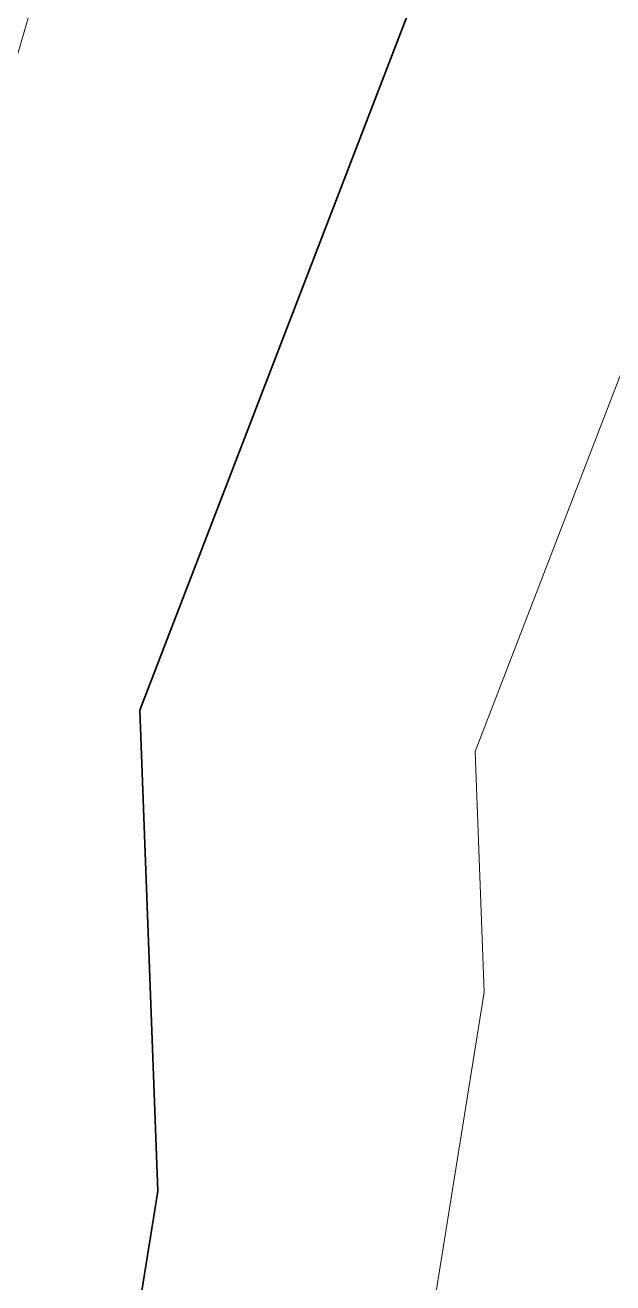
# Model space of a CAD drawing. Header units: millimetres. Extents: x -861324 to 439029, y -308065 to 694685.
# Drawn here: x 121283 to 126879, y 144192 to 156163 of the extents above; entities that cross this region are included whole.
import ezdxf

# ---------------------------------------------------------------- set-up
doc = ezdxf.new("R2010")
doc.units = ezdxf.units.MM
doc.layers.add('C-TOPO-MAJR', color=7, linetype='Continuous', lineweight=35)
doc.layers.add('C-TOPO-MINR', color=7, linetype='Continuous', lineweight=9)

msp = doc.modelspace()

# ---------------------------------------------------------------- linework, layer by layer
at = {"layer": 'C-TOPO-MAJR'}
for p, q in [((122374, 149642), (125093, 156701)), ((122547, 145064), (122374, 149642)), ((121300, 137322), (122547, 145064))]:
    msp.add_line(p, q, dxfattribs=at)
at = {"layer": 'C-TOPO-MINR'}
for p, q in [((120539, 153565), (126866, 175457)), ((125569, 149249), (129647, 159837)), ((125655, 146960), (125569, 149249)), ((124096, 137281), (125655, 146960))]:
    msp.add_line(p, q, dxfattribs=at)

doc.saveas('drawing.dxf')
